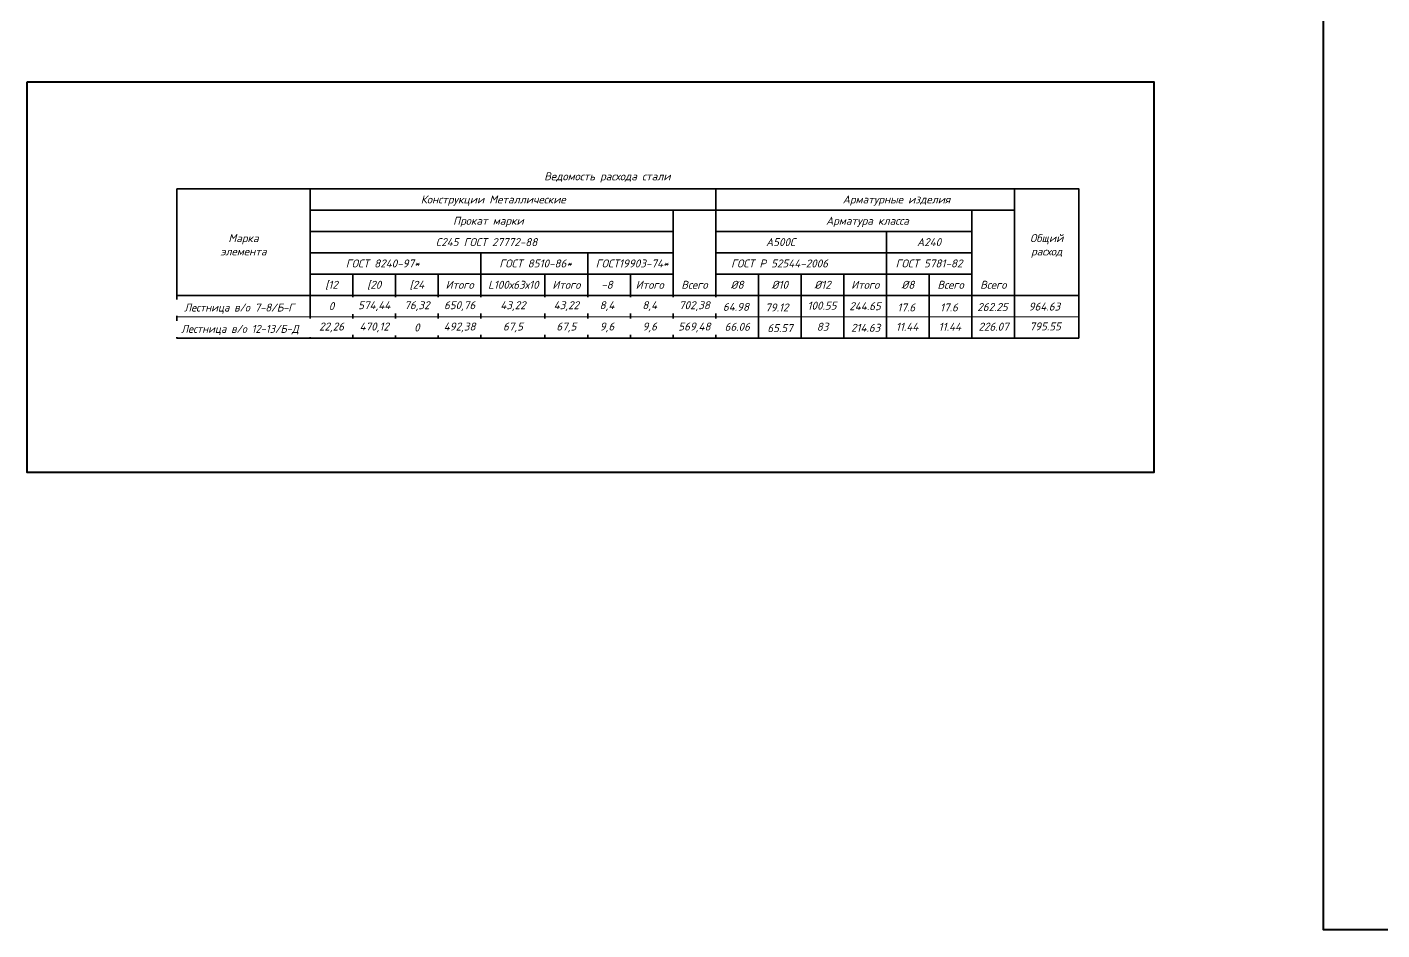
# Model space of a CAD drawing. Header units: millimetres. Extents: x -79646 to 95064, y -231229 to -58107.
# Drawn here: x -43255 to 7516, y -231229 to -197376 of the extents above; entities that cross this region are included whole.
import ezdxf
from ezdxf.enums import TextEntityAlignment as Align

# ---------------------------------------------------------------- set-up
doc = ezdxf.new("R2010")
doc.units = ezdxf.units.MM
doc.layers.get('0').update_dxf_attribs({"lineweight": 5})
doc.layers.add('#Dimensions', color=7, linetype='Continuous', lineweight=9)
doc.layers.add('k_ Рамка', color=7, linetype='Continuous', lineweight=35)
doc.styles.add('STEP PR', font='isocpeui.ttf')

msp = doc.modelspace()

# ---------------------------------------------------------------- linework, layer by layer
at = {"color": 72, "lineweight": 40}
msp.add_lwpolyline([(5323.67698, -175775.61105), (71456.97055, -175775.61105), (71456.97055, -231229.22471), (5323.67698, -231229.22471)], close=True, dxfattribs=at)
for points in [[(-37646.56656, -208239.15191), (-3846.56656, -208239.15191)], [(-37646.56656, -209039.15191), (-3846.56656, -209039.15191)]]:
    msp.add_lwpolyline(points)
at = {"layer": 'k_ Рамка'}
for p, q in [((-32646.56656, -203439.15191), (-32646.56656, -209039.15191)), ((-17446.56656, -203439.15191), (-17446.56656, -209039.15191)), ((-6246.56656, -203439.15191), (-6246.56656, -209039.15191)), ((-32646.56656, -204239.15191), (-17446.56656, -204239.15191)), ((-19046.56656, -204239.15191), (-19046.56656, -209039.15191)), ((-17446.56656, -204239.15191), (-6246.56656, -204239.15191)), ((-7846.56656, -204239.15191), (-7846.56656, -209039.15191)), ((-32646.56656, -205039.15191), (-19046.56656, -205039.15191)), ((-17446.56656, -205039.15191), (-15846.56656, -205039.15191)), ((-15846.56656, -205039.15191), (-7846.56656, -205039.15191)), ((-11046.56656, -205039.15191), (-11046.56656, -209039.15191)), ((-32646.56656, -205839.15191), (-19046.56656, -205839.15191)), ((-22246.56656, -205839.15191), (-22246.56656, -209039.15191)), ((-17446.56656, -205839.15191), (-15846.56656, -205839.15191)), ((-15846.56656, -205839.15191), (-7846.56656, -205839.15191)), ((-32646.56656, -206639.15191), (-19046.56656, -206639.15191)), ((-31046.56656, -206639.15191), (-31046.56656, -209039.15191)), ((-27846.56656, -206639.15191), (-27846.56656, -209039.15191)), ((-23846.56656, -206639.15191), (-23846.56656, -209039.15191)), ((-20646.56656, -206639.15191), (-20646.56656, -209039.15191)), ((-17446.56656, -206639.15191), (-15846.56656, -206639.15191)), ((-15846.56656, -206639.15191), (-15846.56656, -209039.15191)), ((-15846.56656, -206639.15191), (-7846.56656, -206639.15191)), ((-14246.56656, -206639.15191), (-14246.56656, -209039.15191)), ((-12646.56656, -206639.15191), (-12646.56656, -209039.15191)), ((-12646.56656, -206639.15191), (-12646.56656, -209039.15191)), ((-9446.56656, -206639.15191), (-9446.56656, -209039.15191)), ((-37646.56656, -207439.15191), (-3846.56656, -207439.15191))]:
    msp.add_line(p, q, dxfattribs=at)
msp.add_lwpolyline([(-37646.56656, -203439.15191), (-3846.56656, -203439.15191), (-3846.56656, -209039.15191), (-37646.56656, -209039.15191)], close=True, dxfattribs=at)

# ---------------------------------------------------------------- texts
at = {"layer": '#Dimensions', "lineweight": 13, "style": 'STEP PR'}
for s, p in [('79.12', (-15160.82618, -208040.31049)), ('100.55', (-13465.16296, -207970.67742)), ('244.65', (-11852.76524, -207990.70041)), ('17.6', (-10308.77015, -208039.15191)), ('17.6', (-8708.77015, -208039.15191)), ('262.25', (-7076.55287, -208021.85019)), ('964.63', (-5130.5204, -208005.77629)), ('65.57', (-15039.14303, -208813.86476)), ('83', (-13443.35908, -208762.01376)), ('214.63', (-11830.30998, -208802.80029)), ('11.44', (-10277.00944, -208763.28973)), ('11.44', (-8677.00944, -208763.28973)), ('226.07', (-7036.46405, -208759.84754)), ('795.55', (-5101.68665, -208749.96521))]:
    msp.add_text(s, height=300, dxfattribs=at).set_placement(p, align=Align.CENTER)
at = {"layer": 'k_ Рамка', "style": 'STEP PR'}
for s, p in [('Ведомость расхода стали', (-21509.71558, -203122.06529)), ('Конструкции Металлические', (-25786.89058, -203989.15191)), ('Арматурные изделия', (-10675.7215, -203989.15191)), ('Прокат марки', (-25968.06861, -204789.15191)), ('Арматура класса', (-11763.43423, -204789.15191)), ('Марка', (-35146.56656, -205439.15191)), ('С245 ГОСТ 27772-88', (-26036.1481, -205589.15191)), ('А500С', (-15016.09435, -205589.15191)), ('A240', (-9455.23222, -205589.15191)), ('Общий', (-5046.56656, -205439.15191)), ('элемента', (-35146.56656, -205939.15191)), ('ГОСТ 8240-97*', (-29929.76896, -206389.15191)), ('ГОСТ 8510-86*', (-24201.1236, -206389.15191)), ('ГОСТ19903-74*', (-20583.9541, -206389.15191)), ('ГОСТ Р 52544-2006', (-15058.28827, -206389.15191)), ('ГОСТ 5781-82', (-9455.23222, -206389.15191)), ('расход', (-5046.56656, -205939.15191)), ('[12', (-31846.56656, -207189.15191)), ('[20', (-30246.56656, -207189.15191)), ('[24', (-28646.56656, -207189.15191)), ('Итого', (-27046.56656, -207189.15191)), ('L100х63х10', (-25033.38183, -207189.15191)), ('Итого', (-23046.56656, -207189.15191)), ('-8', (-21523.22616, -207189.15191)), ('Итого', (-19923.22616, -207189.15191)), ('Всего', (-18246.56656, -207189.15191)), ('%%c8', (-16646.56656, -207189.15191)), ('%%C10', (-15046.56656, -207189.15191)), ('%%C12', (-13446.56656, -207189.15191)), ('Итого', (-11846.56656, -207189.15191)), ('%%c8', (-10246.56656, -207189.15191)), ('Всего', (-8646.56656, -207189.15191)), ('Всего', (-7046.56656, -207189.15191))]:
    msp.add_text(s, height=300, dxfattribs=at).set_placement(p, align=Align.CENTER)

# ---------------------------------------------------------------- next in the draw order: texts
at = {"layer": '#Dimensions', "lineweight": 13, "char_height": 300, "line_spacing_factor": 0.96, "style": 'STEP PR', "bg_fill": 2}
for s, insert, width, attachment_point in [('\\pi435.69;{\\fISOCPEUR|b1|i1|c204|p34;\\W0.95;Лестница в/о \\W1;\\T0.95;7-8\\T1;/\\T0.95;Б-Г}', (-37800.07234, -207741.65665), 5168.4256466, 1), ('\\A1;8,4', (-21523.22616, -207839.15191), 1600, 5), ('\\A1;702,38', (-18246.56656, -207839.15191), 1600, 5)]:
    msp.add_mtext(s, dxfattribs=dict(at, insert=insert, width=width, attachment_point=attachment_point))

# ---------------------------------------------------------------- next in the draw order: texts
at = {"layer": '#Dimensions', "lineweight": 13, "style": 'STEP PR'}
msp.add_text('64.98', height=300, dxfattribs=at).set_placement((-16689.85654, -208017.18504), align=Align.CENTER)
at = {"layer": '#Dimensions', "lineweight": 13, "char_height": 300, "width": 1600, "attachment_point": 5, "line_spacing_factor": 0.96, "style": 'STEP PR', "bg_fill": 2}
for s, insert in [('\\A1;0', (-31846.56656, -207839.15191)), ('\\A1;569,48', (-18246.56656, -208639.15191))]:
    msp.add_mtext(s, dxfattribs=dict(at, insert=insert))

# ---------------------------------------------------------------- next in the draw order: linework, layer by layer
at = {"layer": 'k_ Рамка'}
msp.add_line((-32646.56656, -205039.15191), (-32646.56656, -209039.15191), dxfattribs=at)

# ---------------------------------------------------------------- next in the draw order: texts
at = {"layer": '#Dimensions', "lineweight": 13, "style": 'STEP PR'}
msp.add_text('66.06', height=300, dxfattribs=at).set_placement((-16642.28314, -208763.75234), align=Align.CENTER)
at = {"layer": '#Dimensions', "lineweight": 13, "insert": (-30246.56656, -207839.15191), "char_height": 300, "width": 1600, "attachment_point": 5, "line_spacing_factor": 0.96, "style": 'STEP PR', "bg_fill": 2}
msp.add_mtext('574,44', dxfattribs=at)

# ---------------------------------------------------------------- next in the draw order: linework, layer by layer
at = {"layer": 'k_ Рамка'}
msp.add_line((-29446.56656, -206639.15191), (-29446.56656, -209039.15191), dxfattribs=at)

# ---------------------------------------------------------------- next in the draw order: texts
at = {"layer": '#Dimensions', "lineweight": 13, "insert": (-37823.15376, -208541.65665), "char_height": 300, "width": 5203.8359532, "attachment_point": 1, "line_spacing_factor": 0.96, "style": 'STEP PR', "bg_fill": 2}
msp.add_mtext('\\pi344.14;{\\fISOCPEUR|b1|i1|c204|p34;\\W0.95;Лестница в/о 12-13/Б-Д}', dxfattribs=at)

# ---------------------------------------------------------------- next in the draw order: texts
at = {"layer": '#Dimensions', "lineweight": 13, "char_height": 300, "width": 1600, "attachment_point": 5, "line_spacing_factor": 0.96, "style": 'STEP PR', "bg_fill": 2}
for s, insert in [('76,32', (-28646.56656, -207839.15191)), ('\\A1;22,26', (-31846.56656, -208639.15191))]:
    msp.add_mtext(s, dxfattribs=dict(at, insert=insert))

# ---------------------------------------------------------------- next in the draw order: texts
for s, insert in [('\\A1;650,76', (-27046.56656, -207839.15191)), ('\\A1;470,12', (-30246.56656, -208639.15191))]:
    msp.add_mtext(s, dxfattribs=dict(at, insert=insert))

# ---------------------------------------------------------------- next in the draw order: linework, layer by layer
at = {"layer": 'k_ Рамка'}
msp.add_line((-26246.56656, -205839.15191), (-26246.56656, -209039.15191), dxfattribs=at)

# ---------------------------------------------------------------- next in the draw order: texts
at = {"layer": '#Dimensions', "lineweight": 13, "insert": (-28646.56656, -208639.15191), "char_height": 300, "width": 1600, "attachment_point": 5, "line_spacing_factor": 0.96, "style": 'STEP PR', "bg_fill": 2}
msp.add_mtext('\\A1;0', dxfattribs=at)

# ---------------------------------------------------------------- next in the draw order: texts
at = {"layer": '#Dimensions', "lineweight": 13, "insert": (-25046.56656, -207839.15191), "char_height": 300, "width": 2400, "attachment_point": 5, "line_spacing_factor": 0.96, "style": 'STEP PR', "bg_fill": 2}
msp.add_mtext('\\A1;43,22', dxfattribs=at)

# ---------------------------------------------------------------- next in the draw order: texts
at = {"layer": '#Dimensions', "lineweight": 13, "insert": (-27046.56656, -208639.15191), "char_height": 300, "width": 1600, "attachment_point": 5, "line_spacing_factor": 0.96, "style": 'STEP PR', "bg_fill": 2}
msp.add_mtext('\\A1;492,38', dxfattribs=at)

# ---------------------------------------------------------------- next in the draw order: texts
at = {"layer": '#Dimensions', "lineweight": 13, "insert": (-25046.56656, -208639.15191), "char_height": 300, "width": 2400, "attachment_point": 5, "line_spacing_factor": 0.96, "style": 'STEP PR', "bg_fill": 2}
msp.add_mtext('\\A1;67,5', dxfattribs=at)

# ---------------------------------------------------------------- next in the draw order: texts
at = {"layer": '#Dimensions', "lineweight": 13, "insert": (-23046.56656, -208639.15191), "char_height": 300, "width": 1600, "attachment_point": 5, "line_spacing_factor": 0.96, "style": 'STEP PR', "bg_fill": 2}
msp.add_mtext('\\A1;67,5', dxfattribs=at)

# ---------------------------------------------------------------- next in the draw order: texts
at = {"layer": '#Dimensions', "lineweight": 13, "insert": (-21523.22616, -208639.15191), "char_height": 300, "width": 1600, "attachment_point": 5, "line_spacing_factor": 0.96, "style": 'STEP PR', "bg_fill": 2}
msp.add_mtext('\\A1;9,6', dxfattribs=at)

# ---------------------------------------------------------------- next in the draw order: texts
at = {"layer": '#Dimensions', "lineweight": 13, "char_height": 300, "width": 1600, "attachment_point": 5, "line_spacing_factor": 0.96, "style": 'STEP PR', "bg_fill": 2}
for s, insert in [('\\A1;43,22', (-23046.56656, -207839.15191)), ('\\A1;8,4', (-19923.22616, -207839.15191))]:
    msp.add_mtext(s, dxfattribs=dict(at, insert=insert))

# ---------------------------------------------------------------- next in the draw order: texts
at = {"layer": '#Dimensions', "lineweight": 13, "insert": (-19923.22616, -208639.15191), "char_height": 300, "width": 1600, "attachment_point": 5, "line_spacing_factor": 0.96, "style": 'STEP PR', "bg_fill": 2}
msp.add_mtext('\\A1;9,6', dxfattribs=at)

# ---------------------------------------------------------------- next in the draw order: linework, layer by layer
at = {"color": 72, "lineweight": 40}
msp.add_lwpolyline([(-43254.6439, -199432.20063), (-1031.24868, -199432.20063), (-1031.24868, -214073.32573), (-43254.6439, -214073.32573)], close=True, dxfattribs=at)

doc.saveas('drawing.dxf')
